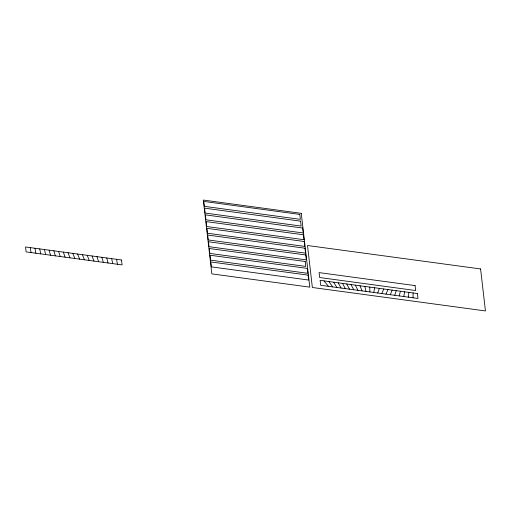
<?xml version="1.0" encoding="UTF-8"?>
<svg xmlns="http://www.w3.org/2000/svg" width="511" height="511" viewBox="0 0 511 511"><rect width="100%" height="100%" fill="white"/><g stroke="black" fill="none" stroke-linecap="round" stroke-linejoin="round"><path stroke-width="0.77" d="M413.022 297.785L413.105 292.95M408.41 297.159L408.832 292.375M403.818 296.54L404.584 291.8M373.745 292.464L374.678 287.744M399.257 295.92L400.381 291.225M394.748 295.307L396.229 290.663M377.699 293.001L379.36 288.383M390.315 294.706L392.135 290.114M381.774 293.55L383.799 288.983M385.984 294.125L388.021 289.552M324.019 280.884L328.401 286.326M328.86 281.542L332.687 286.901M333.606 282.187L336.915 287.476M338.186 282.807L341.099 288.044M350.936 284.531L353.784 289.763M346.739 283.963L349.524 289.181M342.549 283.394L345.283 288.613M355.324 285.125L357.987 290.331M359.987 285.758L362.063 290.88M77.589 254.024L79.633 259.147M82.392 254.676L84.424 259.792M72.811 253.379L74.817 258.489M87.221 255.328L89.189 260.438M68.059 252.734L69.969 257.838M92.076 255.985L93.928 261.083M63.319 252.095L65.114 257.18M96.956 256.65L98.642 261.721M58.593 251.45L60.247 256.522M53.859 250.812L55.38 255.864M101.861 257.314L103.337 262.354M49.133 250.173L50.512 255.2M106.767 257.978L108.025 262.993M44.412 249.534L45.639 254.542M364.86 286.416L366.004 291.417M39.692 248.895L40.765 253.884M111.679 258.643L112.714 263.625M34.978 248.257L35.885 253.22M116.597 259.307L117.396 264.257M30.264 247.618L31.005 252.562M369.804 287.086L369.868 291.941M301.266 213.33L203.308 200.063L211.854 273.883L309.819 287.15L301.266 213.33M299.804 214.422L203.8 201.423L204.368 206.342L300.372 219.347L299.804 214.422M300.583 221.148L204.579 208.149L205.147 213.068L301.151 226.073L300.583 221.148M302.633 228.047L205.358 214.869L205.927 219.794L303.208 232.971L302.633 228.047M303.413 234.773L206.137 221.595L206.706 226.52L303.988 239.697L303.413 234.773M304.192 241.499L206.917 228.328L207.485 233.246L304.76 246.423L304.192 241.499M480.589 268.952L307.507 245.51L312.368 287.495L485.45 310.937L480.589 268.952M304.971 248.225L207.696 235.047L208.264 239.972L305.54 253.149L304.971 248.225M305.75 254.951L208.475 241.773L209.044 246.698L306.319 259.869L305.75 254.951M305.214 261.498L209.255 248.499L209.823 253.418L305.782 266.416L305.214 261.498M307.309 268.403L210.027 255.225L210.602 260.15L307.877 273.328L307.309 268.403M415.098 285.611L319.094 272.612L319.662 277.53L415.667 290.535L415.098 285.611M308.088 275.129L210.807 261.951L211.382 266.876L308.657 280.047L308.088 275.129M417.398 293.531L320.116 280.354L320.684 285.279L417.966 298.45L417.398 293.531M121.509 259.971L25.55 246.979L26.118 251.897L122.078 264.896L121.509 259.971"/></g></svg>
